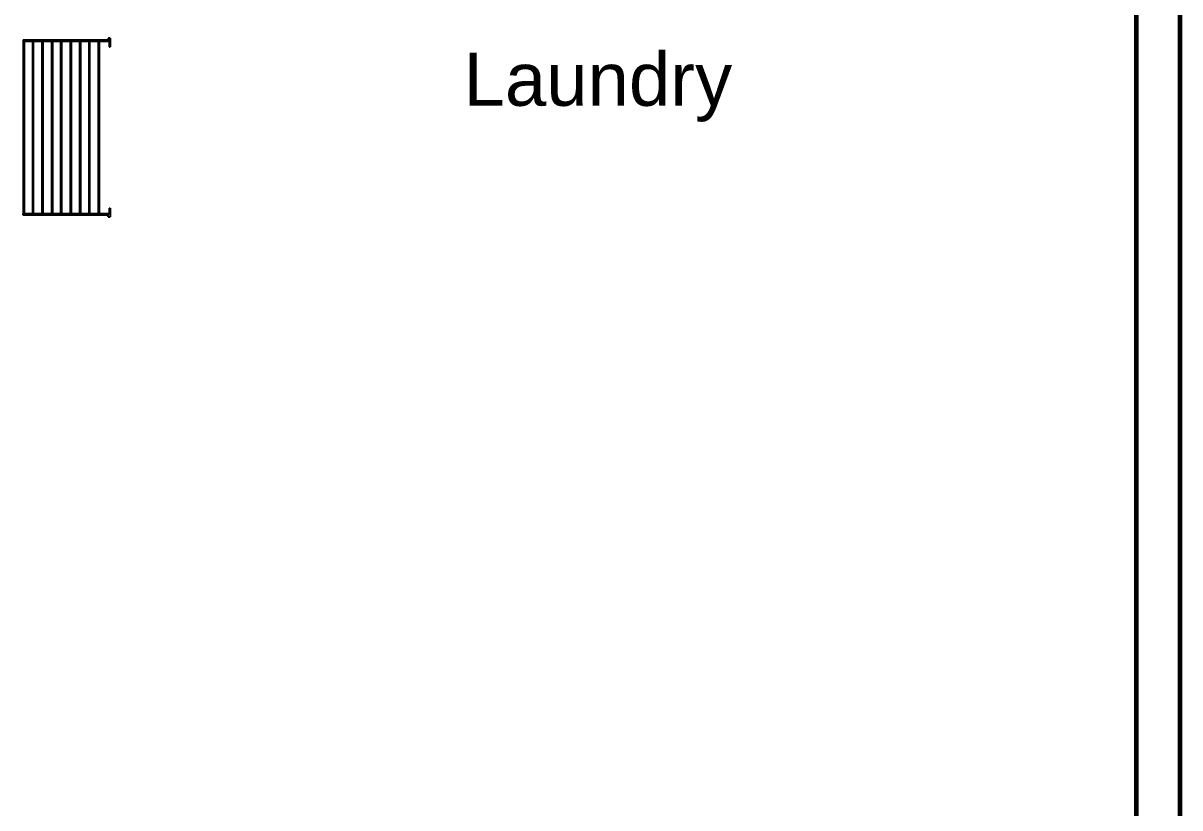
# Model space of a CAD drawing. Header units: metres. Extents: x 244.4 to 340.3, y -4.1 to 64.3.
# Drawn here: x 261.263 to 265.251, y 45.334 to 48.037 of the extents above; entities that cross this region are included whole.
import ezdxf

# ---------------------------------------------------------------- set-up
doc = ezdxf.new("R2010")
doc.units = ezdxf.units.M
doc.layers.add('A-WALL', color=6, linetype='Continuous', lineweight=60)
doc.layers.add('Edges', color=7, linetype='Continuous')
doc.styles.get("Standard").update_dxf_attribs({"font": 'arial.ttf'})

msp = doc.modelspace()

# ---------------------------------------------------------------- linework, layer by layer
at = {"layer": 'A-WALL'}
for p, q in [((265.2509, 64.279), (265.2509, 31.3523)), ((265.1009, 44.1495), (265.1009, 58.2291))]:
    msp.add_line(p, q, dxfattribs=at)
at = {"layer": 'Edges'}
for p, q in [((261.2631, 47.9804), (261.2631, 47.9754)), ((261.2631, 47.9804), (261.5566, 47.9804)), ((261.2631, 47.9754), (261.5599, 47.9754)), ((261.2642, 47.3804), (261.2642, 47.9754)), ((261.2674, 47.3804), (261.2674, 47.9754)), ((261.2961, 47.3804), (261.2961, 47.9754)), ((261.2962, 47.3754), (261.2962, 47.9754)), ((261.2973, 47.3804), (261.2973, 47.9754)), ((261.2977, 47.9804), (261.2977, 47.9754)), ((261.2994, 47.3804), (261.2994, 47.9754)), ((261.3285, 47.3804), (261.3285, 47.9754)), ((261.3285, 47.3804), (261.3285, 47.9754)), ((261.3287, 47.3804), (261.3287, 47.9754)), ((261.329, 47.3804), (261.329, 47.9754)), ((261.3293, 47.3804), (261.3293, 47.9754)), ((261.3297, 47.3804), (261.3297, 47.9754)), ((261.3301, 47.3754), (261.3301, 47.9804)), ((261.3305, 47.3804), (261.3305, 47.9754)), ((261.3309, 47.3804), (261.3309, 47.9754)), ((261.3312, 47.3804), (261.3312, 47.9754)), ((261.3315, 47.3804), (261.3315, 47.9754)), ((261.3317, 47.3804), (261.3317, 47.9754)), ((261.3317, 47.3804), (261.3317, 47.9754)), ((261.3608, 47.9754), (261.3608, 47.3804)), ((261.3625, 47.9804), (261.3625, 47.9754)), ((261.3641, 47.9754), (261.3641, 47.3804)), ((261.3932, 47.3804), (261.3932, 47.9754)), ((261.3948, 47.9804), (261.3948, 47.9754)), ((261.3964, 47.3804), (261.3964, 47.9754)), ((261.4256, 47.9754), (261.4256, 47.3804)), ((261.4272, 47.9804), (261.4272, 47.9754)), ((261.4288, 47.9754), (261.4288, 47.3804)), ((261.4579, 47.9754), (261.4579, 47.3804)), ((261.4584, 47.9754), (261.4584, 47.3804)), ((261.4595, 47.9804), (261.4595, 47.9754)), ((261.4607, 47.9754), (261.4607, 47.3804)), ((261.4612, 47.9754), (261.4612, 47.3804)), ((261.4903, 47.3804), (261.4903, 47.9754)), ((261.4919, 47.9804), (261.4919, 47.9754)), ((261.4935, 47.3804), (261.4935, 47.9754)), ((261.5226, 47.3804), (261.5226, 47.9754)), ((261.5231, 47.3804), (261.5231, 47.9754)), ((261.5243, 47.9804), (261.5243, 47.9754)), ((261.5254, 47.3804), (261.5254, 47.9754)), ((261.5259, 47.3804), (261.5259, 47.9754)), ((261.5631, 47.9854), (261.5566, 47.9854)), ((261.5566, 47.9854), (261.5566, 47.9754)), ((261.5599, 47.9754), (261.5599, 47.9554)), ((261.5631, 47.9854), (261.5631, 47.9554)), ((261.5599, 47.9554), (261.5631, 47.9554)), ((261.2631, 47.3754), (261.2631, 47.3804)), ((261.5599, 47.3804), (261.2631, 47.3804)), ((261.5566, 47.3754), (261.2631, 47.3754)), ((261.2955, 47.3754), (261.2955, 47.3804)), ((261.2973, 47.3754), (261.2973, 47.3804)), ((261.2977, 47.3754), (261.2977, 47.3804)), ((261.3625, 47.3754), (261.3625, 47.3804)), ((261.3948, 47.3754), (261.3948, 47.3804)), ((261.4272, 47.3754), (261.4272, 47.3804)), ((261.4595, 47.3754), (261.4595, 47.3804)), ((261.4919, 47.3754), (261.4919, 47.3804)), ((261.5243, 47.3754), (261.5243, 47.3804)), ((261.5566, 47.3704), (261.5566, 47.3804)), ((261.5599, 47.4004), (261.5599, 47.3804)), ((261.5599, 47.4004), (261.5631, 47.4004)), ((261.5631, 47.4004), (261.5631, 47.3704)), ((261.5566, 47.3704), (261.5631, 47.3704))]:
    msp.add_line(p, q, dxfattribs=at)

# ---------------------------------------------------------------- texts
at = {"layer": 'Edges', "insert": (262.7813, 47.9361), "char_height": 0.18352, "width": 1.561448, "attachment_point": 1}
msp.add_mtext('Laundry', dxfattribs=at)

doc.saveas('drawing.dxf')
